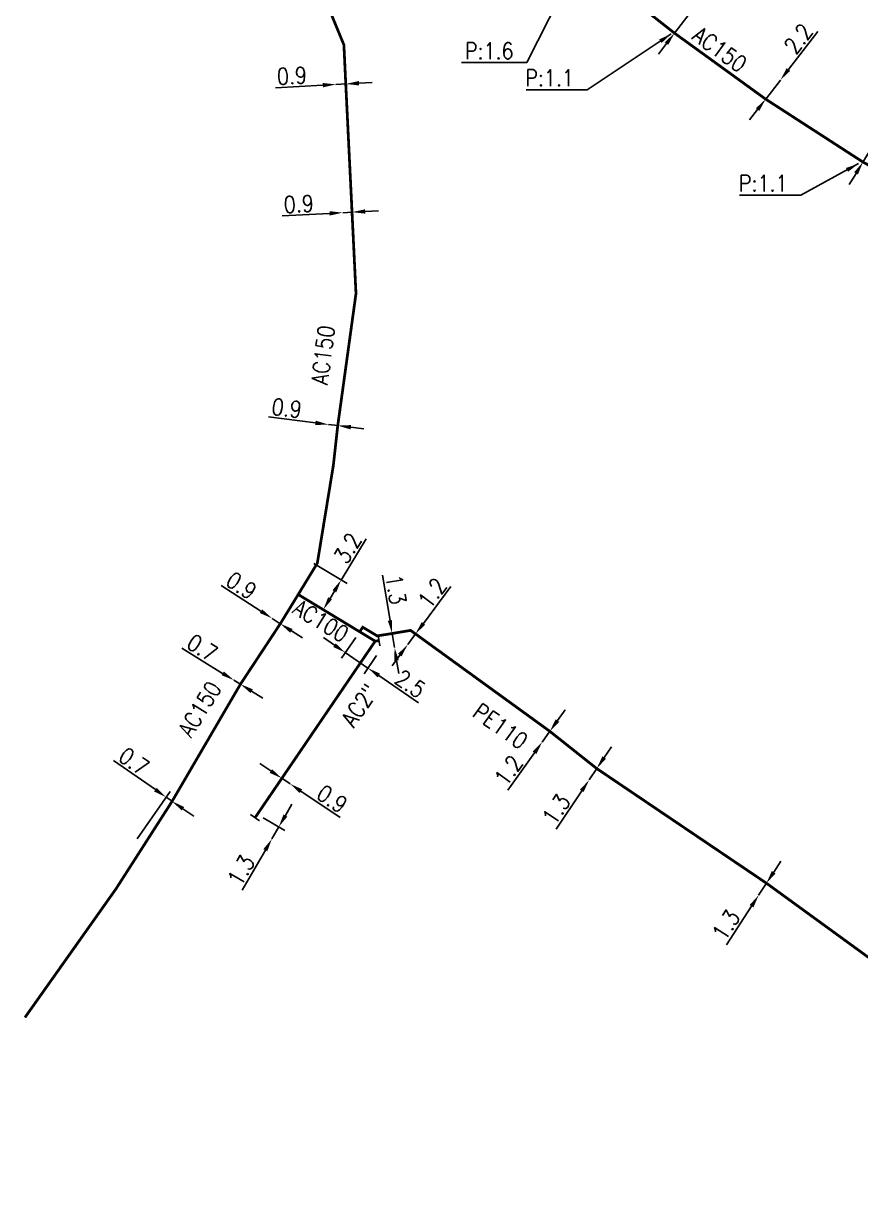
# Model space of a CAD drawing. Header units: millimetres. Extents: x 107999 to 109004, y 120010 to 121005.
# Drawn here: x 107999.9 to 108076.1, y 120688.1 to 120795.4 of the extents above; entities that cross this region are included whole.
import ezdxf
from ezdxf.enums import TextEntityAlignment as Align

# ---------------------------------------------------------------- set-up
doc = ezdxf.new("R2010")
doc.units = ezdxf.units.MM
doc.header["$PDMODE"] = 34
doc.linetypes.add('L_25_AP', pattern=[2000, 1000, 1000])
doc.linetypes.add('L_25_PE', pattern=[2000, 1000, 1000])
doc.layers.get('0').update_dxf_attribs({"linetype": 'CONTINUOUS'})
doc.layers.get('Defpoints').update_dxf_attribs({"linetype": 'CONTINUOUS'})
doc.layers.add('L_150', color=1, linetype='CONTINUOUS')
doc.layers.add('L_340', color=7, linetype='CONTINUOUS')
doc.styles.get("Standard").update_dxf_attribs({"font": 'romans.shx', "width": 0.85})
doc.dimstyles.get("Standard").update_dxf_attribs({"dimtxt": 1.5, "dimasz": 1.2, "dimexe": 0.625, "dimexo": 0.625, "dimgap": 0.25, "dimtad": 1, "dimdec": 1, "dimzin": 0, "dimdsep": 46, "dimtxsty": 'Standard', "dimcen": -0.5, "dimadec": 0, "dimazin": 0, "dimtfac": 1, "dimtdec": 1, "dimtmove": 0, "dimatfit": 3, "dimfxl": 0, "dimtolj": 1, "dimtzin": 0, "dimarcsym": 0})

# ---------------------------------------------------------------- blocks, each defined once
blk = doc.blocks.new('L_340_07')
at = {"color": 0, "linetype": 'Continuous', "const_width": 0.25, "flags": 128}
blk.add_lwpolyline([(0, 0), (0.35, 0)], dxfattribs=at)
at = {"color": 0, "linetype": 'Continuous', "flags": 128}
blk.add_lwpolyline([(0.35, -0.5), (0.35, 0.5)], dxfattribs=at)
at = {"color": 0, "linetype": 'Continuous', "width": 0.75, "flags": 3}
for tag, p in [('DEF_LEG', (0.72, -3.47)), ('DEF_COUP', (0.72, -5.97)), ('DEF_TYPE', (0.72, -8.47))]:
    blk.add_attdef(tag, text='', height=1.2, dxfattribs=at).set_placement(p, align=Align.MIDDLE)
blk = doc.blocks.new('*D238')
at = {"layer": 'Defpoints', "color": 0, "linetype": 'Continuous', "transparency": 16777216}
for p in [(108028.32, 120789.82), (108028.32, 120789.82), (108029.21, 120789.86)]:
    blk.add_point(p, dxfattribs=at)
at = {"layer": 'L_150', "color": 0, "linetype": 'Continuous', "lineweight": -2, "transparency": 16777216}
for p, q in [((108027.12, 120789.75), (108022.81, 120789.52)), ((108029.21, 120789.86), (108028.32, 120789.82)), ((108030.41, 120789.93), (108031.61, 120789.99))]:
    blk.add_line(p, q, dxfattribs=at)
at = {"layer": 'L_150', "color": 0, "linetype": 'Continuous', "transparency": 16777216}
for points in [[(108030.4, 120790.13), (108030.42, 120789.73), (108029.21, 120789.86)], [(108027.11, 120789.95), (108027.13, 120789.55), (108028.32, 120789.82)]]:
    blk.add_solid(points, dxfattribs=at)
at = {"layer": 'L_150', "color": 0, "linetype": 'Continuous', "transparency": 16777216, "insert": (108024.31, 120790.61), "char_height": 1.5, "attachment_point": 5, "rotation": 3.0331}
blk.add_mtext('\\A1;0.9', dxfattribs=at)
blk = doc.blocks.new('*D239')
at = {"layer": 'Defpoints', "color": 0, "linetype": 'Continuous', "transparency": 16777216}
for p in [(108028.93, 120778.14), (108028.93, 120778.14), (108029.78, 120778.19)]:
    blk.add_point(p, dxfattribs=at)
at = {"layer": 'L_150', "color": 0, "linetype": 'Continuous', "lineweight": -2, "transparency": 16777216}
for p, q in [((108030.98, 120778.25), (108032.18, 120778.31)), ((108027.74, 120778.08), (108023.43, 120777.85)), ((108029.78, 120778.19), (108028.93, 120778.14))]:
    blk.add_line(p, q, dxfattribs=at)
at = {"layer": 'L_150', "color": 0, "linetype": 'Continuous', "transparency": 16777216}
for points in [[(108030.97, 120778.45), (108030.99, 120778.05), (108029.78, 120778.19)], [(108027.73, 120778.28), (108027.75, 120777.88), (108028.93, 120778.14)]]:
    blk.add_solid(points, dxfattribs=at)
at = {"layer": 'L_150', "color": 0, "linetype": 'Continuous', "transparency": 16777216, "insert": (108024.93, 120778.93), "char_height": 1.5, "attachment_point": 5, "rotation": 3.0331}
blk.add_mtext('\\A1;0.9', dxfattribs=at)
blk = doc.blocks.new('*D240')
at = {"layer": 'Defpoints', "color": 0, "linetype": 'Continuous', "transparency": 16777216}
for p in [(108027.64, 120758.85), (108027.64, 120758.85), (108028.48, 120758.75)]:
    blk.add_point(p, dxfattribs=at)
at = {"layer": 'L_150', "color": 0, "linetype": 'Continuous', "lineweight": -2, "transparency": 16777216}
for p, q in [((108026.45, 120759), (108022.17, 120759.54)), ((108028.48, 120758.75), (108027.64, 120758.85)), ((108029.67, 120758.6), (108030.86, 120758.45))]:
    blk.add_line(p, q, dxfattribs=at)
at = {"layer": 'L_150', "color": 0, "linetype": 'Continuous', "transparency": 16777216}
for points in [[(108026.47, 120759.2), (108026.42, 120758.8), (108027.64, 120758.85)], [(108029.7, 120758.8), (108029.65, 120758.4), (108028.48, 120758.75)]]:
    blk.add_solid(points, dxfattribs=at)
at = {"layer": 'L_150', "color": 0, "linetype": 'Continuous', "transparency": 16777216, "insert": (108023.84, 120760.34), "char_height": 1.5, "attachment_point": 5, "rotation": 352.8666}
blk.add_mtext('\\A1;0.9', dxfattribs=at)
blk = doc.blocks.new('*D241')
at = {"layer": 'Defpoints', "color": 0, "linetype": 'Continuous', "transparency": 16777216}
for p in [(108022.5, 120741.2), (108022.5, 120741.2), (108023.25, 120740.71)]:
    blk.add_point(p, dxfattribs=at)
at = {"layer": 'L_150', "color": 0, "linetype": 'Continuous', "lineweight": -2, "transparency": 16777216}
for p, q in [((108021.49, 120741.86), (108017.87, 120744.2)), ((108023.25, 120740.71), (108022.5, 120741.2)), ((108024.26, 120740.06), (108025.27, 120739.41))]:
    blk.add_line(p, q, dxfattribs=at)
at = {"layer": 'L_150', "color": 0, "linetype": 'Continuous', "transparency": 16777216}
for points in [[(108021.6, 120742.02), (108021.38, 120741.69), (108022.5, 120741.2)], [(108024.37, 120740.23), (108024.15, 120739.89), (108023.25, 120740.71)]]:
    blk.add_solid(points, dxfattribs=at)
at = {"layer": 'L_150', "color": 0, "linetype": 'Continuous', "transparency": 16777216, "insert": (108019.72, 120744.19), "char_height": 1.5, "attachment_point": 5, "rotation": 327.0387}
blk.add_mtext('\\A1;0.9', dxfattribs=at)
blk = doc.blocks.new('*D242')
at = {"layer": 'Defpoints', "color": 0, "linetype": 'Continuous', "transparency": 16777216}
for p in [(108019.03, 120735.57), (108019.03, 120735.57), (108019.62, 120735.2)]:
    blk.add_point(p, dxfattribs=at)
at = {"layer": 'L_150', "color": 0, "linetype": 'Continuous', "lineweight": -2, "transparency": 16777216}
for p, q in [((108018, 120736.19), (108014.28, 120738.48)), ((108019.62, 120735.2), (108019.03, 120735.57)), ((108020.64, 120734.57), (108021.67, 120733.94))]:
    blk.add_line(p, q, dxfattribs=at)
at = {"layer": 'L_150', "color": 0, "linetype": 'Continuous', "transparency": 16777216}
for points in [[(108018.11, 120736.36), (108017.9, 120736.02), (108019.03, 120735.57)], [(108020.75, 120734.74), (108020.54, 120734.4), (108019.62, 120735.2)]]:
    blk.add_solid(points, dxfattribs=at)
at = {"layer": 'L_150', "color": 0, "linetype": 'Continuous', "transparency": 16777216, "insert": (108016.15, 120738.51), "char_height": 1.5, "attachment_point": 5, "rotation": 328.4081}
blk.add_mtext('\\A1;0.7', dxfattribs=at)
blk = doc.blocks.new('*D243')
at = {"layer": 'Defpoints', "color": 0, "linetype": 'Continuous', "transparency": 16777216}
for p in [(108023.39, 120726.63), (108024.14, 120726.13), (108024.14, 120726.13)]:
    blk.add_point(p, dxfattribs=at)
at = {"layer": 'L_150', "color": 0, "linetype": 'Continuous', "lineweight": -2, "transparency": 16777216}
for p, q in [((108022.39, 120727.3), (108021.4, 120727.97)), ((108023.39, 120726.63), (108024.14, 120726.13)), ((108025.13, 120725.46), (108028.71, 120723.06))]:
    blk.add_line(p, q, dxfattribs=at)
at = {"layer": 'L_150', "color": 0, "linetype": 'Continuous', "transparency": 16777216}
for points in [[(108022.5, 120727.46), (108022.28, 120727.13), (108023.39, 120726.63)], [(108025.24, 120725.63), (108025.02, 120725.29), (108024.14, 120726.13)]]:
    blk.add_solid(points, dxfattribs=at)
at = {"layer": 'L_150', "color": 0, "linetype": 'Continuous', "transparency": 16777216, "insert": (108027.98, 120724.76), "char_height": 1.5, "attachment_point": 5, "rotation": 326.1406}
blk.add_mtext('\\A1;0.9', dxfattribs=at)
blk = doc.blocks.new('*D244')
at = {"layer": 'Defpoints', "color": 0, "linetype": 'Continuous', "transparency": 16777216}
for p in [(108030.47, 120739.98), (108029.17, 120738.08), (108032.37, 120738.33)]:
    blk.add_point(p, dxfattribs=at)
at = {"layer": 'L_150', "color": 0, "linetype": 'Continuous', "lineweight": -2, "transparency": 16777216}
for p, q in [((108028.18, 120738.76), (108027.19, 120739.44)), ((108030.12, 120739.46), (108028.82, 120737.56)), ((108029.17, 120738.08), (108031.23, 120736.67)), ((108032.02, 120737.81), (108030.88, 120736.15)), ((108032.23, 120735.99), (108035.83, 120733.52))]:
    blk.add_line(p, q, dxfattribs=at)
at = {"layer": 'L_150', "color": 0, "linetype": 'Continuous', "transparency": 16777216}
for points in [[(108028.29, 120738.92), (108028.07, 120738.59), (108029.17, 120738.08)], [(108032.34, 120736.16), (108032.11, 120735.83), (108031.23, 120736.67)]]:
    blk.add_solid(points, dxfattribs=at)
at = {"layer": 'L_150', "color": 0, "linetype": 'Continuous', "transparency": 16777216, "insert": (108035.09, 120735.24), "char_height": 1.5, "attachment_point": 5, "rotation": 325.6093}
blk.add_mtext('\\A1;2.5', dxfattribs=at)
blk = doc.blocks.new('*D245')
at = {"layer": 'Defpoints', "color": 0, "linetype": 'Continuous', "transparency": 16777216}
for p in [(108033.43, 120739.82), (108033.43, 120739.82), (108033.65, 120738.54)]:
    blk.add_point(p, dxfattribs=at)
at = {"layer": 'L_150', "color": 0, "linetype": 'Continuous', "lineweight": -2, "transparency": 16777216}
for p, q in [((108033.24, 120741.01), (108032.55, 120745.14)), ((108033.65, 120738.54), (108033.43, 120739.82)), ((108033.84, 120737.36), (108034.04, 120736.17))]:
    blk.add_line(p, q, dxfattribs=at)
at = {"layer": 'L_150', "color": 0, "linetype": 'Continuous', "transparency": 16777216}
for points in [[(108033.43, 120741.04), (108033.04, 120740.97), (108033.43, 120739.82)], [(108034.04, 120737.39), (108033.64, 120737.32), (108033.65, 120738.54)]]:
    blk.add_solid(points, dxfattribs=at)
at = {"layer": 'L_150', "color": 0, "linetype": 'Continuous', "transparency": 16777216, "insert": (108033.78, 120743.83), "char_height": 1.5, "attachment_point": 5, "rotation": 279.4429}
blk.add_mtext('\\A1;1.3', dxfattribs=at)
blk = doc.blocks.new('*D246')
at = {"layer": 'Defpoints', "color": 0, "linetype": 'Continuous', "transparency": 16777216}
for p in [(108035.56, 120739.78), (108034.85, 120738.81), (108034.85, 120738.81)]:
    blk.add_point(p, dxfattribs=at)
at = {"layer": 'L_150', "color": 0, "linetype": 'Continuous', "lineweight": -2, "transparency": 16777216}
for p, q in [((108036.28, 120740.74), (108038.77, 120744.11)), ((108034.85, 120738.81), (108035.56, 120739.78)), ((108034.13, 120737.85), (108033.42, 120736.88))]:
    blk.add_line(p, q, dxfattribs=at)
at = {"layer": 'L_150', "color": 0, "linetype": 'Continuous', "transparency": 16777216}
for points in [[(108036.12, 120740.86), (108036.44, 120740.62), (108035.56, 120739.78)], [(108033.97, 120737.97), (108034.29, 120737.73), (108034.85, 120738.81)]]:
    blk.add_solid(points, dxfattribs=at)
at = {"layer": 'L_150', "color": 0, "linetype": 'Continuous', "transparency": 16777216, "insert": (108037.08, 120743.5), "char_height": 1.5, "attachment_point": 5, "rotation": 53.4904}
blk.add_mtext('\\A1;1.2', dxfattribs=at)
blk = doc.blocks.new('*D247')
at = {"layer": 'Defpoints', "color": 0, "linetype": 'Continuous', "transparency": 16777216}
for p in [(108025.77, 120746.52), (108028.79, 120744.69), (108024.88, 120743.37)]:
    blk.add_point(p, dxfattribs=at)
at = {"layer": 'L_150', "color": 0, "linetype": 'Continuous', "lineweight": -2, "transparency": 16777216}
for p, q in [((108028.79, 120744.69), (108031.06, 120748.43)), ((108026.3, 120746.2), (108029.33, 120744.37)), ((108025.42, 120743.05), (108027.69, 120741.67)), ((108027.78, 120743.02), (108028.17, 120743.66))]:
    blk.add_line(p, q, dxfattribs=at)
at = {"layer": 'L_150', "color": 0, "linetype": 'Continuous', "transparency": 16777216}
for points in [[(108028, 120743.77), (108028.34, 120743.56), (108028.79, 120744.69)], [(108027.61, 120743.12), (108027.95, 120742.92), (108027.16, 120741.99)]]:
    blk.add_solid(points, dxfattribs=at)
at = {"layer": 'L_150', "color": 0, "linetype": 'Continuous', "transparency": 16777216, "insert": (108029.38, 120747.59), "char_height": 1.5, "attachment_point": 5, "rotation": 58.75}
blk.add_mtext('\\A1;3.2', dxfattribs=at)
blk = doc.blocks.new('*D248')
at = {"layer": 'Defpoints', "color": 0, "linetype": 'Continuous', "transparency": 16777216}
for p in [(108047.79, 120730.91), (108047.09, 120729.93), (108047.09, 120729.93)]:
    blk.add_point(p, dxfattribs=at)
at = {"layer": 'L_150', "color": 0, "linetype": 'Continuous', "lineweight": -2, "transparency": 16777216}
for p, q in [((108048.49, 120731.89), (108049.18, 120732.87)), ((108047.79, 120730.91), (108047.09, 120729.93)), ((108046.4, 120728.96), (108043.97, 120725.55))]:
    blk.add_line(p, q, dxfattribs=at)
at = {"layer": 'L_150', "color": 0, "linetype": 'Continuous', "transparency": 16777216}
for points in [[(108048.32, 120732.01), (108048.65, 120731.77), (108047.79, 120730.91)], [(108046.23, 120729.07), (108046.56, 120728.84), (108047.09, 120729.93)]]:
    blk.add_solid(points, dxfattribs=at)
at = {"layer": 'L_150', "color": 0, "linetype": 'Continuous', "transparency": 16777216, "insert": (108044.02, 120727.34), "char_height": 1.5, "attachment_point": 5, "rotation": 54.5329}
blk.add_mtext('\\A1;1.2', dxfattribs=at)
blk = doc.blocks.new('*D249')
at = {"layer": 'Defpoints', "color": 0, "linetype": 'Continuous', "transparency": 16777216}
for p in [(108067.51, 120717.08), (108066.8, 120715.99), (108066.8, 120715.99)]:
    blk.add_point(p, dxfattribs=at)
at = {"layer": 'L_150', "color": 0, "linetype": 'Continuous', "lineweight": -2, "transparency": 16777216}
for p, q in [((108068.17, 120718.08), (108068.82, 120719.09)), ((108067.51, 120717.08), (108066.8, 120715.99)), ((108066.15, 120714.98), (108063.86, 120711.47))]:
    blk.add_line(p, q, dxfattribs=at)
at = {"layer": 'L_150', "color": 0, "linetype": 'Continuous', "transparency": 16777216}
for points in [[(108068, 120718.19), (108068.34, 120717.97), (108067.51, 120717.08)], [(108065.98, 120715.09), (108066.32, 120714.87), (108066.8, 120715.99)]]:
    blk.add_solid(points, dxfattribs=at)
at = {"layer": 'L_150', "color": 0, "linetype": 'Continuous', "transparency": 16777216, "insert": (108063.84, 120713.27), "char_height": 1.5, "attachment_point": 5, "rotation": 56.9177}
blk.add_mtext('\\A1;1.3', dxfattribs=at)
blk = doc.blocks.new('*D259')
at = {"layer": 'Defpoints', "color": 0, "linetype": 'Continuous', "transparency": 16777216}
for p in [(108013.4, 120724.54), (108013.4, 120724.54), (108009.88, 120720.61)]:
    blk.add_point(p, dxfattribs=at)
at = {"layer": 'L_150', "color": 0, "linetype": 'Continuous', "lineweight": -2, "transparency": 16777216}
for p, q in [((108011.88, 120725.6), (108008.05, 120728.25)), ((108010.23, 120721.12), (108013.22, 120725.43)), ((108013.4, 120724.54), (108012.86, 120724.91)), ((108014.38, 120723.86), (108015.37, 120723.18))]:
    blk.add_line(p, q, dxfattribs=at)
at = {"layer": 'L_150', "color": 0, "linetype": 'Continuous', "transparency": 16777216}
for points in [[(108011.99, 120725.76), (108011.76, 120725.43), (108012.86, 120724.91)], [(108014.5, 120724.02), (108014.27, 120723.7), (108013.4, 120724.54)]]:
    blk.add_solid(points, dxfattribs=at)
at = {"layer": 'L_150', "color": 0, "linetype": 'Continuous', "transparency": 16777216, "insert": (108009.93, 120728.17), "char_height": 1.5, "attachment_point": 5, "rotation": 325.2494}
blk.add_mtext('\\A1;0.7', dxfattribs=at)
blk = doc.blocks.new('*D260')
at = {"layer": 'Defpoints', "color": 0, "linetype": 'Continuous', "transparency": 16777216}
for p in [(108052.06, 120727.52), (108051.37, 120726.48), (108051.37, 120726.48)]:
    blk.add_point(p, dxfattribs=at)
at = {"layer": 'L_150', "color": 0, "linetype": 'Continuous', "lineweight": -2, "transparency": 16777216}
for p, q in [((108052.73, 120728.52), (108053.4, 120729.51)), ((108052.06, 120727.52), (108051.37, 120726.48)), ((108050.7, 120725.49), (108048.36, 120722.01))]:
    blk.add_line(p, q, dxfattribs=at)
at = {"layer": 'L_150', "color": 0, "linetype": 'Continuous', "transparency": 16777216}
for points in [[(108052.57, 120728.63), (108052.9, 120728.41), (108052.06, 120727.52)], [(108050.53, 120725.6), (108050.86, 120725.38), (108051.37, 120726.48)]]:
    blk.add_solid(points, dxfattribs=at)
at = {"layer": 'L_150', "color": 0, "linetype": 'Continuous', "transparency": 16777216, "insert": (108048.37, 120723.81), "char_height": 1.5, "attachment_point": 5, "rotation": 56.1269}
blk.add_mtext('\\A1;1.3', dxfattribs=at)
blk = doc.blocks.new('*D261')
at = {"layer": 'Defpoints', "color": 0, "linetype": 'Continuous', "transparency": 16777216}
for p in [(108021.15, 120723.34), (108023.11, 120722.21), (108022.49, 120721.12)]:
    blk.add_point(p, dxfattribs=at)
at = {"layer": 'L_340', "color": 0, "linetype": 'Continuous', "lineweight": -2, "transparency": 16777216}
for p, q in [((108023.71, 120723.24), (108024.31, 120724.28)), ((108021.69, 120723.03), (108023.65, 120721.89)), ((108023.11, 120722.21), (108022.49, 120721.12)), ((108021.89, 120720.08), (108019.79, 120716.45))]:
    blk.add_line(p, q, dxfattribs=at)
at = {"layer": 'L_340', "color": 0, "linetype": 'Continuous', "transparency": 16777216}
for points in [[(108023.54, 120723.34), (108023.89, 120723.14), (108023.11, 120722.21)], [(108021.71, 120720.18), (108022.06, 120719.98), (108022.49, 120721.12)]]:
    blk.add_solid(points, dxfattribs=at)
at = {"layer": 'L_340', "color": 0, "linetype": 'Continuous', "transparency": 16777216, "insert": (108019.68, 120718.25), "char_height": 1.5, "attachment_point": 5, "rotation": 60.0155}
blk.add_mtext('\\A1;1.3', dxfattribs=at)
blk = doc.blocks.new('*D369')
at = {"layer": 'Defpoints', "color": 0, "linetype": 'Continuous', "transparency": 16777216}
for p in [(108060.67, 120796.47), (108060.67, 120796.47), (108059.14, 120794.49)]:
    blk.add_point(p, dxfattribs=at)
at = {"layer": 'L_150', "color": 0, "linetype": 'Continuous', "lineweight": -2, "transparency": 16777216}
for p, q in [((108061.4, 120797.42), (108064.07, 120800.89)), ((108059.14, 120794.49), (108060.67, 120796.47)), ((108058.41, 120793.54), (108057.68, 120792.59))]:
    blk.add_line(p, q, dxfattribs=at)
at = {"layer": 'L_150', "color": 0, "linetype": 'Continuous', "transparency": 16777216}
for points in [[(108061.24, 120797.54), (108061.56, 120797.3), (108060.67, 120796.47)], [(108058.25, 120793.66), (108058.57, 120793.42), (108059.14, 120794.49)]]:
    blk.add_solid(points, dxfattribs=at)
at = {"layer": 'L_150', "color": 0, "linetype": 'Continuous', "transparency": 16777216, "insert": (108062.31, 120800.24), "char_height": 1.5, "attachment_point": 5, "rotation": 52.3979}
blk.add_mtext('\\A1;2.5', dxfattribs=at)
blk = doc.blocks.new('*D370')
at = {"layer": 'Defpoints', "color": 0, "linetype": 'Continuous', "transparency": 16777216}
for p in [(108068.78, 120790.22), (108068.78, 120790.22), (108067.44, 120788.48)]:
    blk.add_point(p, dxfattribs=at)
at = {"layer": 'L_150', "color": 0, "linetype": 'Continuous', "lineweight": -2, "transparency": 16777216}
for p, q in [((108069.51, 120791.17), (108072.18, 120794.64)), ((108067.44, 120788.48), (108068.78, 120790.22)), ((108066.71, 120787.53), (108065.97, 120786.58))]:
    blk.add_line(p, q, dxfattribs=at)
at = {"layer": 'L_150', "color": 0, "linetype": 'Continuous', "transparency": 16777216}
for points in [[(108069.35, 120791.3), (108069.67, 120791.05), (108068.78, 120790.22)], [(108066.55, 120787.65), (108066.86, 120787.41), (108067.44, 120788.48)]]:
    blk.add_solid(points, dxfattribs=at)
at = {"layer": 'L_150', "color": 0, "linetype": 'Continuous', "transparency": 16777216, "insert": (108070.42, 120793.99), "char_height": 1.5, "attachment_point": 5, "rotation": 52.3979}
blk.add_mtext('\\A1;2.2', dxfattribs=at)
blk = doc.blocks.new('*D371')
at = {"layer": 'Defpoints', "color": 0, "linetype": 'Continuous', "transparency": 16777216}
for p in [(108077.45, 120784.62), (108077.45, 120784.62), (108076.3, 120782.75)]:
    blk.add_point(p, dxfattribs=at)
at = {"layer": 'L_150', "color": 0, "linetype": 'Continuous', "lineweight": -2, "transparency": 16777216}
for p, q in [((108078.07, 120785.65), (108080.36, 120789.37)), ((108076.3, 120782.75), (108077.45, 120784.62)), ((108075.67, 120781.72), (108075.04, 120780.7))]:
    blk.add_line(p, q, dxfattribs=at)
at = {"layer": 'L_150', "color": 0, "linetype": 'Continuous', "transparency": 16777216}
for points in [[(108077.9, 120785.75), (108078.24, 120785.54), (108077.45, 120784.62)], [(108075.5, 120781.83), (108075.84, 120781.62), (108076.3, 120782.75)]]:
    blk.add_solid(points, dxfattribs=at)
at = {"layer": 'L_150', "color": 0, "linetype": 'Continuous', "transparency": 16777216, "insert": (108078.68, 120788.54), "char_height": 1.5, "attachment_point": 5, "rotation": 58.4987}
blk.add_mtext('\\A1;2.2', dxfattribs=at)

msp = doc.modelspace()

# ---------------------------------------------------------------- linework, layer by layer
at = {"layer": 'L_150', "linetype": 'L_25_AP', "const_width": 0.25, "flags": 128}
for points in [[(108033.4, 120815.06), (108038.66, 120810.69), (108042.97, 120807.22), (108047.05, 120803.93), (108050.36, 120801.39), (108059.14, 120794.49), (108059.14, 120794.49), (108067.44, 120788.48), (108076.3, 120782.75), (108085.61, 120777.67), (108092.49, 120774.08), (108099.04, 120771.67), (108099.04, 120771.67), (108102.92, 120769.77), (108105.36, 120768.58), (108105.36, 120768.58), (108105.81, 120768.36), (108106.17, 120768.93), (108124.37, 120763.29), (108134.39, 120760.18), (108145.43, 120756.8), (108162.2, 120753.18), (108172.16, 120750.22), (108177.97, 120747.41), (108179.12, 120746.61), (108189.32, 120739.52), (108198.29, 120733.27), (108198.27, 120732.15), (108198.93, 120731.71), (108200.6, 120730.61), (108206.15, 120726.93), (108207.7, 120727.45), (108216.29, 120722.68), (108216.29, 120722.68), (108228.22, 120717.11), (108240.15, 120711.22), (108250.62, 120706.34), (108261.13, 120701.11), (108271.01, 120696.2), (108279.91, 120691.54), (108282, 120690.44), (108288.07, 120684.62), (108289.54, 120683.12), (108296.82, 120675.88), (108303.77, 120668.65), (108316.54, 120655.81), (108320.68, 120651.62), (108328.2, 120643.06), (108328.2, 120643.06), (108332.08, 120638.75), (108332.31, 120638.51)], [(108000, 120704.85), (108008.28, 120716.55), (108013.4, 120724.54), (108019.62, 120735.2), (108023.25, 120740.71), (108024.88, 120743.37), (108026.62, 120746.22), (108028.08, 120755.13), (108028.48, 120758.75), (108030.14, 120770.77), (108029.78, 120778.19), (108029.21, 120789.86), (108029.04, 120793.42), (108024.28, 120804.99), (108023.32, 120807.06), (108022.34, 120808.65), (108021.14, 120811.57)], [(108024.88, 120743.37), (108030.47, 120739.98), (108031.89, 120739.12)], [(108031.89, 120739.12), (108023.39, 120726.63), (108021.15, 120723.34)]]:
    msp.add_lwpolyline(points, dxfattribs=at)
at = {"layer": 'L_150', "linetype": 'L_25_PE', "const_width": 0.25, "flags": 128}
msp.add_lwpolyline([(108030.47, 120739.98), (108030.76, 120740.39), (108032.07, 120739.6), (108033.43, 120739.82), (108035.11, 120740.1), (108035.56, 120739.78), (108047.79, 120730.91), (108052.06, 120727.52), (108067.51, 120717.08), (108081.48, 120706.92), (108083.77, 120705.47), (108091.85, 120699.61), (108094.61, 120697.61), (108098.18, 120695.04), (108100.93, 120696.2), (108108.5, 120699.05)], dxfattribs=at)

# ---------------------------------------------------------------- block references
at = {"layer": 'L_340'}
for p, rotation in [((108031.89, 120739.12), 9.442859002209412), ((108021.15, 120723.34), 235.7486573491808)]:
    msp.add_blockref('L_340_07', p, dxfattribs=dict(at, rotation=rotation))

# ---------------------------------------------------------------- texts
at = {"layer": 'L_150', "linetype": 'Continuous', "width": 0.85}
for s, rotation, p in [('AC150', 324.0729, (108060.63, 120793.99)), ('AC150', 82.8666, (108027.55, 120762.4)), ('AC100', 328.75, (108024.24, 120741.74)), ('AC150', 58.4081, (108015.13, 120730.24)), ('AC2"', 55.6093, (108029.93, 120731.16)), ('PE110', 324.1961, (108040.63, 120732.37))]:
    msp.add_text(s, height=1.5, rotation=rotation, dxfattribs=at).set_placement(p)
at = {"layer": 'L_150', "linetype": 'Continuous', "char_height": 1.5, "attachment_point": 3}
for s, insert in [('\\A1;P:1.6', (108044.49, 120793.63)), ('\\A1;P:1.1', (108049.99, 120791.17)), ('\\A1;P:1.1', (108069.43, 120781.57))]:
    msp.add_mtext(s, dxfattribs=dict(at, insert=insert))

# ---------------------------------------------------------------- dimensions: what is measured, and where the dimension line sits
at = {"layer": 'L_150', "linetype": 'Continuous'}
for base, p1, p2, angle, picture, middle in [((108060.67, 120796.47), (108059.14, 120794.49), (108060.67, 120796.47), 232.3979, '*D369', (108063.1, 120799.63)), ((108068.78, 120790.22), (108067.44, 120788.48), (108068.78, 120790.22), 232.3979, '*D370', (108071.21, 120793.38)), ((108028.32, 120789.82), (108029.21, 120789.86), (108028.32, 120789.82), 3.0331, '*D238', (108024.37, 120789.61)), ((108077.45, 120784.62), (108076.3, 120782.75), (108077.45, 120784.62), 238.4987, '*D371', (108079.53, 120788.02)), ((108028.934345, 120778.141746), (108029.783154, 120778.186722), (108028.934345, 120778.141746), 3.033138, '*D239', (108024.984529, 120777.932454)), ((108027.638515, 120758.852849), (108028.481936, 120758.747296), (108027.638515, 120758.852849), 352.866597, '*D240', (108023.713774, 120759.344025)), ((108028.79, 120744.69), (108024.88, 120743.37), (108025.77, 120746.52), 58.75, '*D247', (108030.24, 120747.07)), ((108022.5, 120741.2), (108023.25, 120740.71), (108022.5, 120741.2), 327.0387, '*D241', (108019.18, 120743.35)), ((108033.43, 120739.82), (108033.65, 120738.54), (108033.43, 120739.82), 279.4429, '*D245', (108032.79, 120743.66)), ((108034.85, 120738.81), (108035.56, 120739.78), (108034.85, 120738.81), 53.4904, '*D246', (108037.88, 120742.91)), ((108019.03, 120735.57), (108019.62, 120735.2), (108019.03, 120735.57), 328.4081, '*D242', (108015.63, 120737.65)), ((108029.17, 120738.08), (108032.37, 120738.33), (108030.47, 120739.98), 145.6093, '*D244', (108034.52, 120734.42)), ((108047.09, 120729.93), (108047.79, 120730.91), (108047.09, 120729.93), 54.5329, '*D248', (108044.83, 120726.76)), ((108013.4, 120724.54), (108009.88, 120720.61), (108013.4, 120724.54), 145.2494, '*D259', (108009.36, 120727.35)), ((108051.367, 120726.483), (108052.0637, 120727.5208), (108051.367, 120726.483), 56.1269, '*D260', (108049.1963, 120723.2494)), ((108024.14, 120726.13), (108023.39, 120726.63), (108024.14, 120726.13), 146.1406, '*D243', (108027.42, 120723.92)), ((108066.8, 120715.99), (108067.51, 120717.08), (108066.8, 120715.99), 56.9177, '*D249', (108064.68, 120712.72))]:
    dim = msp.add_linear_dim(base=base, p1=p1, p2=p2, angle=angle, dimstyle='Standard', dxfattribs=at)
    dim.commit()
    dim.dimension.update_dxf_attribs({"geometry": picture, "text_midpoint": middle, "dimtype": 160})
at = {"layer": 'L_340', "linetype": 'Continuous'}
dim = msp.add_linear_dim(base=(108023.11, 120722.21), p1=(108022.49, 120721.12), p2=(108021.15, 120723.34), angle=60.0155, dimstyle='Standard', dxfattribs=at)
dim.commit()
dim.dimension.update_dxf_attribs({"geometry": '*D261', "text_midpoint": (108020.54, 120717.75), "dimtype": 160})

# ---------------------------------------------------------------- leaders
at = {"layer": 'L_150', "linetype": 'Continuous', "annotation_type": 0, "has_hookline": 1, "hookline_direction": 1}
for points, text_width in [([(108050.33, 120800.99), (108045.7, 120791.81), (108044.5, 120791.81)], 4.49), ([(108058.85, 120794.42), (108051.2, 120789.34), (108050, 120789.34)], 4.13), ([(108075.9, 120782.61), (108070.64, 120779.74), (108069.44, 120779.74)], 4.13)]:
    msp.add_leader(points, dimstyle='Standard', dxfattribs=dict(at, text_width=text_width))

doc.saveas('drawing.dxf')
